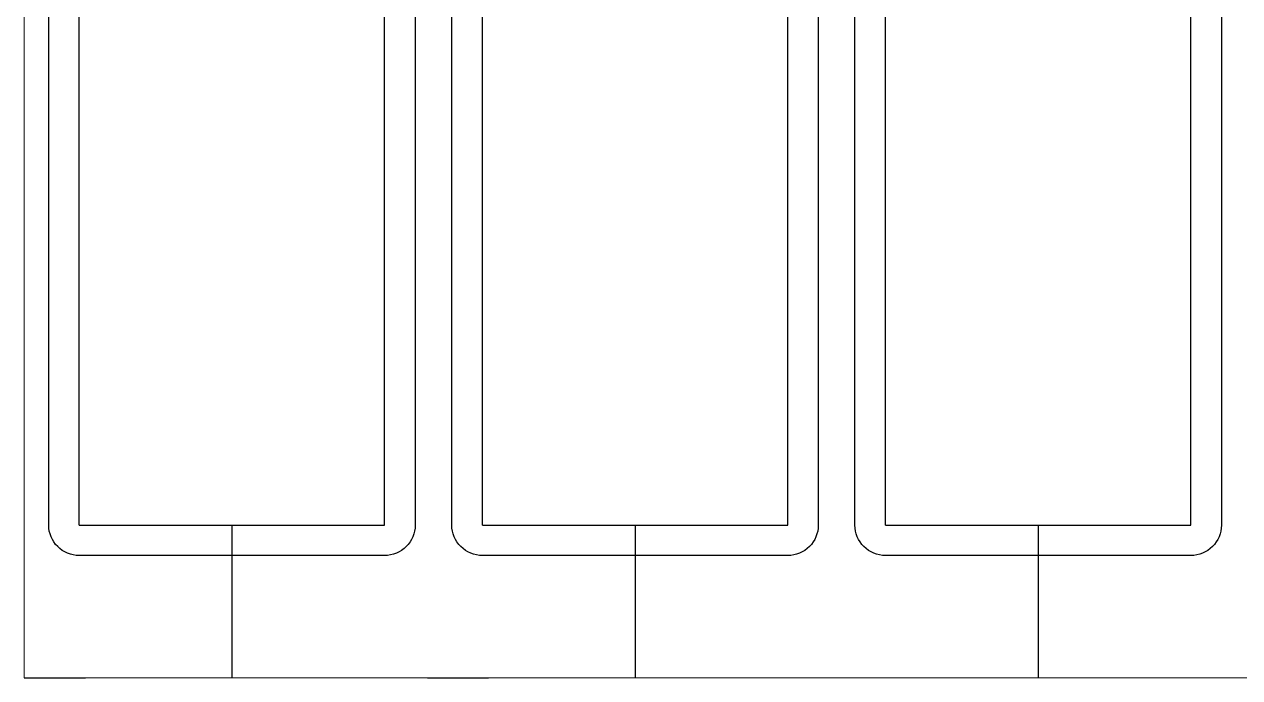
# Model space of a CAD drawing. Header units: millimetres. Extents: x 0 to 40, y 0 to 70.
# Drawn here: x 0 to 19.9, y 0 to 10.7 of the extents above; entities that cross this region are included whole.
import ezdxf

# ---------------------------------------------------------------- set-up
doc = ezdxf.new("R2010")
doc.units = ezdxf.units.MM
for name, color, linetype in [('Al Foil', 2, 'Continuous'), ('Cut Through All', 3, 'Continuous'), ('DEF POINTS', 7, 'Continuous')]:
    doc.layers.add(name, color=color, linetype=linetype)

msp = doc.modelspace()

# ---------------------------------------------------------------- linework, layer by layer
at = {"layer": 'Al Foil', "linetype": 'Continuous', "lineweight": 0}
for p, q in [((0, 0), (0, 70)), ((40, 0), (0, 0))]:
    msp.add_line(p, q, dxfattribs=at)
at = {"layer": 'Al Foil'}
for p, q in [((0.9, 2.5), (0.9, 12.5)), ((5.9, 2.5), (5.9, 12.5)), ((7.5, 2.5), (7.5, 12.5)), ((12.5, 2.5), (12.5, 12.5)), ((14.1, 2.5), (14.1, 12.5)), ((19.1, 2.5), (19.1, 12.5)), ((0.9, 2.5), (5.9, 2.5)), ((3.4, 2.5), (3.4, 0)), ((7.5, 2.5), (12.5, 2.5)), ((10, 2.5), (10, 0)), ((14.1, 2.5), (19.1, 2.5)), ((16.6, 2.5), (16.6, 0))]:
    msp.add_line(p, q, dxfattribs=at)
msp.add_open_spline([(0, 0), (0.333, 0), (0.667, 0), (1, 0)], degree=3, dxfattribs=at)
at = {"layer": 'Al Foil', "start_tangent": (1, 0), "end_tangent": (1, 0)}
msp.add_spline([(6.6, 0), (7.6, 0)], degree=3, dxfattribs=at)
at = {"layer": 'Cut Through All'}
for points in [[(0.9, 2, -0.414214), (0.4, 2.5), (0.4, 12.5, -0.414214), (0.9, 13), (2.3, 13, 0.414214), (2.8, 13.5), (2.8, 20.4, 0.414214), (2.3, 20.9), (0.9, 20.9, -0.414214), (0.4, 21.4), (0.4, 31.4, -0.414214), (0.9, 31.9), (5.9, 31.9, -0.414214), (6.4, 31.4), (6.4, 21.4, -0.414182), (5.9, 20.9), (4.5, 20.9, 0.414182), (4, 20.4), (4, 13.5, 0.414214), (4.5, 13), (5.9, 13, -0.414214), (6.4, 12.5), (6.4, 2.5, -0.414214), (5.9, 2)], [(7.5, 2, -0.414214), (7, 2.5), (7, 12.5, -0.414214), (7.5, 13), (8.9, 13, 0.414214), (9.4, 13.5), (9.4, 20.4, 0.414214), (8.9, 20.9), (7.5, 20.9, -0.414214), (7, 21.4), (7, 31.4, -0.414214), (7.5, 31.9), (12.5, 31.9, -0.414214), (13, 31.4), (13, 21.4, -0.414182), (12.5, 20.9), (11.1, 20.9, 0.414182), (10.6, 20.4), (10.6, 13.5, 0.414214), (11.1, 13), (12.5, 13, -0.414214), (13, 12.5), (13, 2.5, -0.414214), (12.5, 2)], [(14.1, 2, -0.414214), (13.6, 2.5), (13.6, 12.5, -0.414214), (14.1, 13), (15.5, 13, 0.414214), (16, 13.5), (16, 20.4, 0.414214), (15.5, 20.9), (14.1, 20.9, -0.414214), (13.6, 21.4), (13.6, 31.4, -0.414214), (14.1, 31.9), (19.1, 31.9, -0.414214), (19.6, 31.4), (19.6, 21.4, -0.414182), (19.1, 20.9), (17.7, 20.9, 0.414182), (17.2, 20.4), (17.2, 13.5, 0.414214), (17.7, 13), (19.1, 13, -0.414214), (19.6, 12.5), (19.6, 2.5, -0.414214), (19.1, 2)]]:
    msp.add_lwpolyline(points, format="xyb", close=True, dxfattribs=at)
at = {"layer": 'DEF POINTS', "linetype": 'Continuous', "lineweight": 0}
for p, q in [((0, 0), (0, 70)), ((40, 0), (0, 0))]:
    msp.add_line(p, q, dxfattribs=at)

doc.saveas('drawing.dxf')
